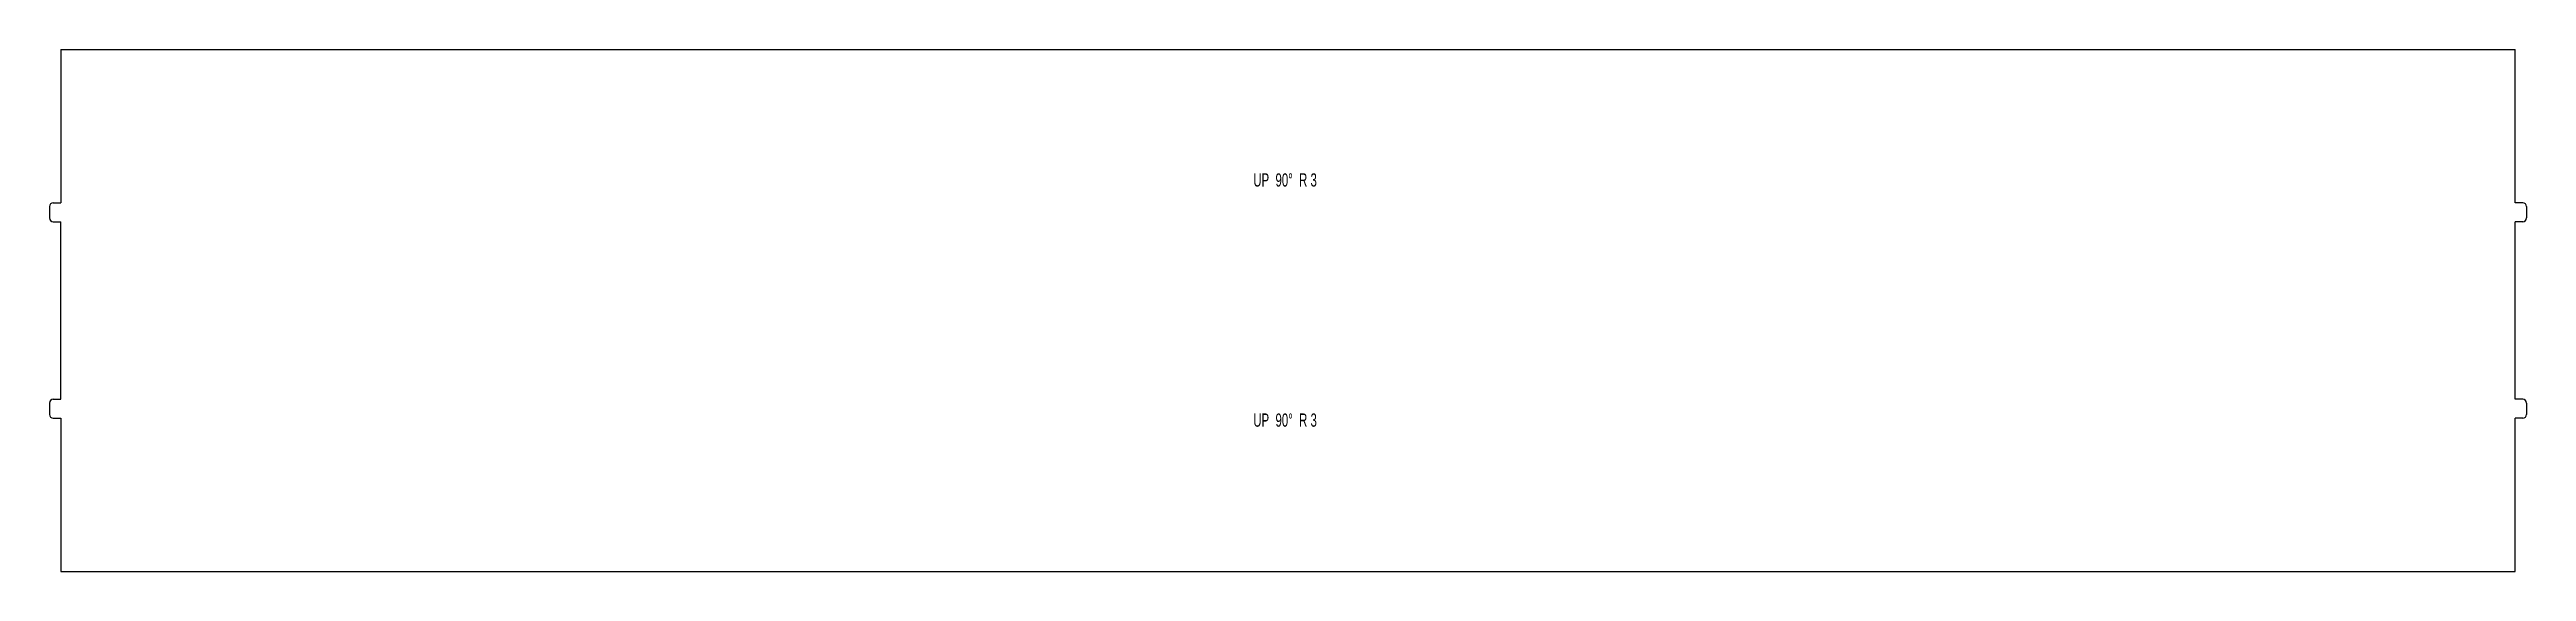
# Model space of a CAD drawing. Header units: millimetres. Extents: x 3 to 659, y 3 to 141.
import ezdxf

# ---------------------------------------------------------------- set-up
doc = ezdxf.new("R2010")
doc.units = ezdxf.units.MM
doc.layers.add('CUT', color=7, linetype='Continuous', lineweight=25)
doc.styles.add('SLDTEXTSTYLE0', font='TXT', dxfattribs={"width": 0.645833})

msp = doc.modelspace()

# ---------------------------------------------------------------- linework, layer by layer
at = {"layer": 'CUT', "color": 3}
for p, q in [((6, 141.2), (6, 100.6)), ((6, 141.2), (656, 141.2)), ((656, 100.6), (656, 141.2)), ((3, 99.6), (3, 96.6)), ((4, 100.6), (6, 100.6)), ((658, 100.6), (656, 100.6)), ((659, 99.6), (659, 96.6)), ((4, 95.6), (6, 95.6)), ((6, 48.6), (6, 95.6)), ((658, 95.6), (656, 95.6)), ((656, 48.6), (656, 95.6)), ((3, 47.6), (3, 44.6)), ((4, 48.6), (6, 48.6)), ((658, 48.6), (656, 48.6)), ((659, 47.6), (659, 44.6)), ((4, 43.6), (6, 43.6)), ((6, 43.6), (6, 3)), ((656, 3), (656, 43.6)), ((658, 43.6), (656, 43.6)), ((6, 3), (656, 3))]:
    msp.add_line(p, q, dxfattribs=at)
for centre, start, end in [((4, 99.6), 90, 180), ((658, 99.6), 0, 90), ((4, 96.6), 180, 270), ((658, 96.6), 270, 0), ((4, 47.6), 90, 180), ((658, 47.6), 0, 90), ((4, 44.6), 180, 270), ((658, 44.6), 270, 0)]:
    msp.add_arc(centre, 1, start, end, dxfattribs=at)

# ---------------------------------------------------------------- texts
at = {"color": 7, "linetype": 'Continuous', "lineweight": 0, "char_height": 3.5, "attachment_point": 2, "style": 'SLDTEXTSTYLE0'}
for insert in [(330.23, 108.42), (330.23, 44.83)]:
    msp.add_mtext('UP  90°  R 3', dxfattribs=dict(at, insert=insert))

doc.saveas('drawing.dxf')
